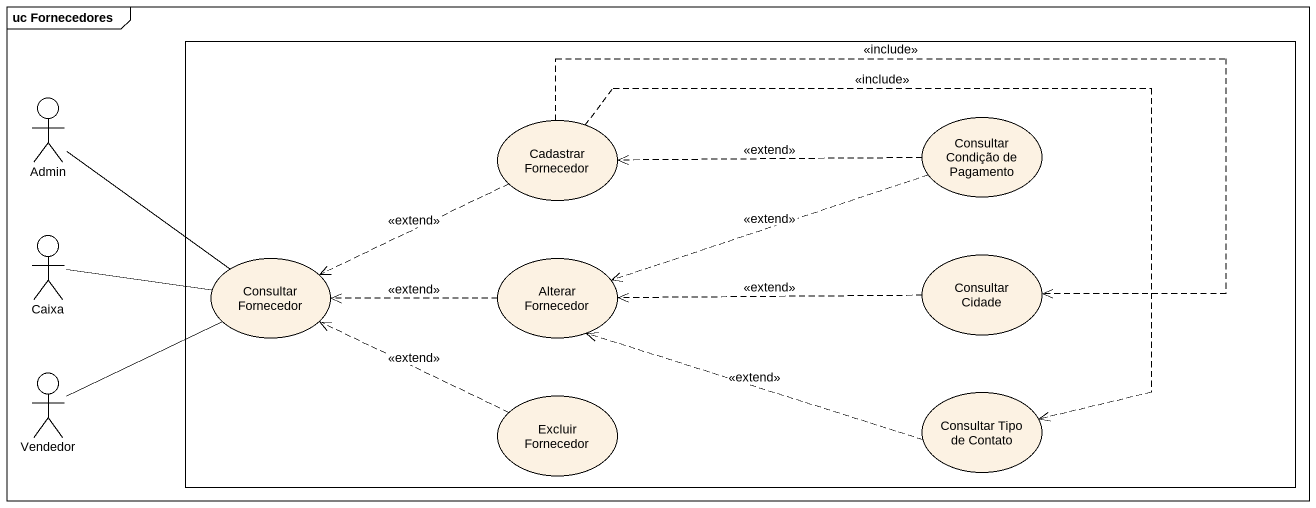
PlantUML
@startuml
mainframe uc Fornecedores
rectangle " " as rectangle1 {
  usecase "Cadastrar Fornecedor" as Cadastrar_Fornecedor
  usecase "Consultar Condição de Pagamento" as Consultar_Condição_de
  usecase "Consultar Fornecedor" as Consultar_Fornecedor
  usecase "Alterar Fornecedor" as Alterar_Fornecedor
  usecase "Consultar Cidade" as Consultar_Cidade
  usecase "Excluir Fornecedor" as Excluir_Fornecedor
  usecase "Consultar Tipo de Contato" as Consultar_Tipo_de_Contato
}
actor Admin
actor Caixa
actor Vendedor
Admin -- Consultar_Fornecedor
Cadastrar_Fornecedor .left.> Consultar_Fornecedor : <<extend>>
Cadastrar_Fornecedor .right.> Consultar_Cidade : <<include>>
Cadastrar_Fornecedor ..> Consultar_Tipo_de_Contato : <<include>>
Consultar_Condição_de .left.> Cadastrar_Fornecedor : <<extend>>
Consultar_Condição_de .left.> Alterar_Fornecedor : <<extend>>
Caixa -right- Consultar_Fornecedor
Alterar_Fornecedor .left.> Consultar_Fornecedor : <<extend>>
Consultar_Cidade .left.> Alterar_Fornecedor : <<extend>>
Vendedor -right- Consultar_Fornecedor
Excluir_Fornecedor .left.> Consultar_Fornecedor : <<extend>>
Consultar_Tipo_de_Contato .left.> Alterar_Fornecedor : <<extend>>
@enduml
